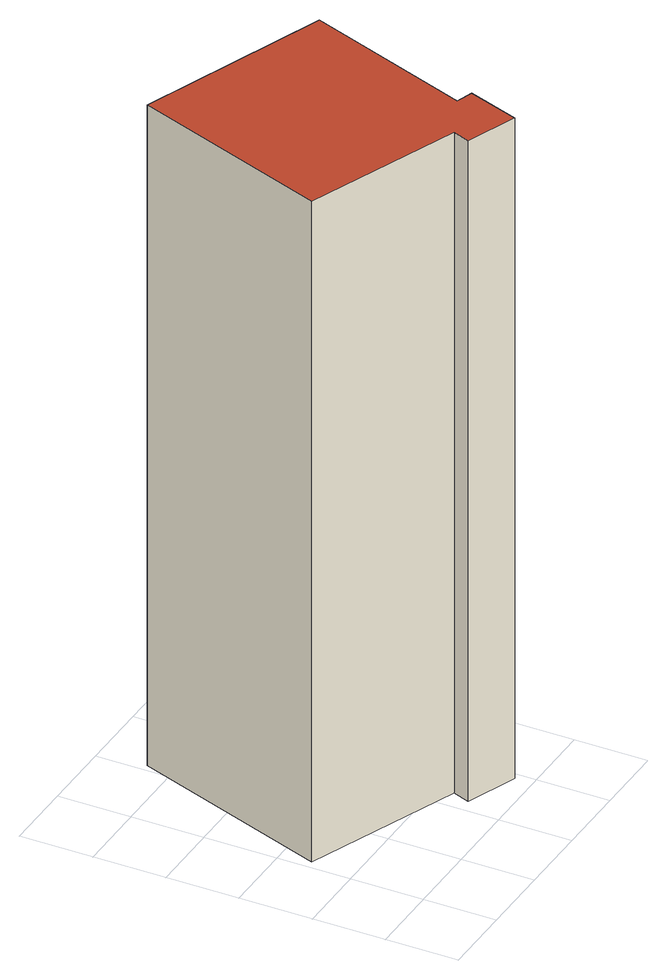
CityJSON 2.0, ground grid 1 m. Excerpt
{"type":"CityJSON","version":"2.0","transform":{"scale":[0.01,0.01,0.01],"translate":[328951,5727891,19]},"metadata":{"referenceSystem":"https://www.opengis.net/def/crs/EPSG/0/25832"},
"CityObjects":{
"building1":{"type":"Building","attributes":{"Geometrietyp2DReferenz":"3000","Gemeindeschluessel":"05170048","function":"31001_2520","roofType":"1000","measuredHeight":9.57},"geometry":[{"type":"Solid","lod":"2","boundaries":[[[[0,1,2,3]],[[4,5,1,0]],[[6,7,5,4]],[[8,9,7,6]],[[10,11,9,8]],[[12,13,11,10]],[[14,15,13,12]],[[3,2,15,14]],[[12,10,8,6,4,0,3,14]],[[1,5,7,9,11,13,15,2]]]],"semantics":{"surfaces":[{"type":"WallSurface"},{"type":"RoofSurface"},{"type":"GroundSurface"}],"values":[[0,0,0,0,0,0,0,0,1,2]]}}]}
},
"vertices":[
[376,336,1022],[376,336,65],[112,435,65],[112,435,1022],[293,105,1022],[293,105,65],[316,97,1022],[316,97,65],[291,25,1022],[291,25,65],[220,52,1022],[220,52,65],[229,76,1022],[229,76,65],[13,159,1022],[13,159,65]
]}
